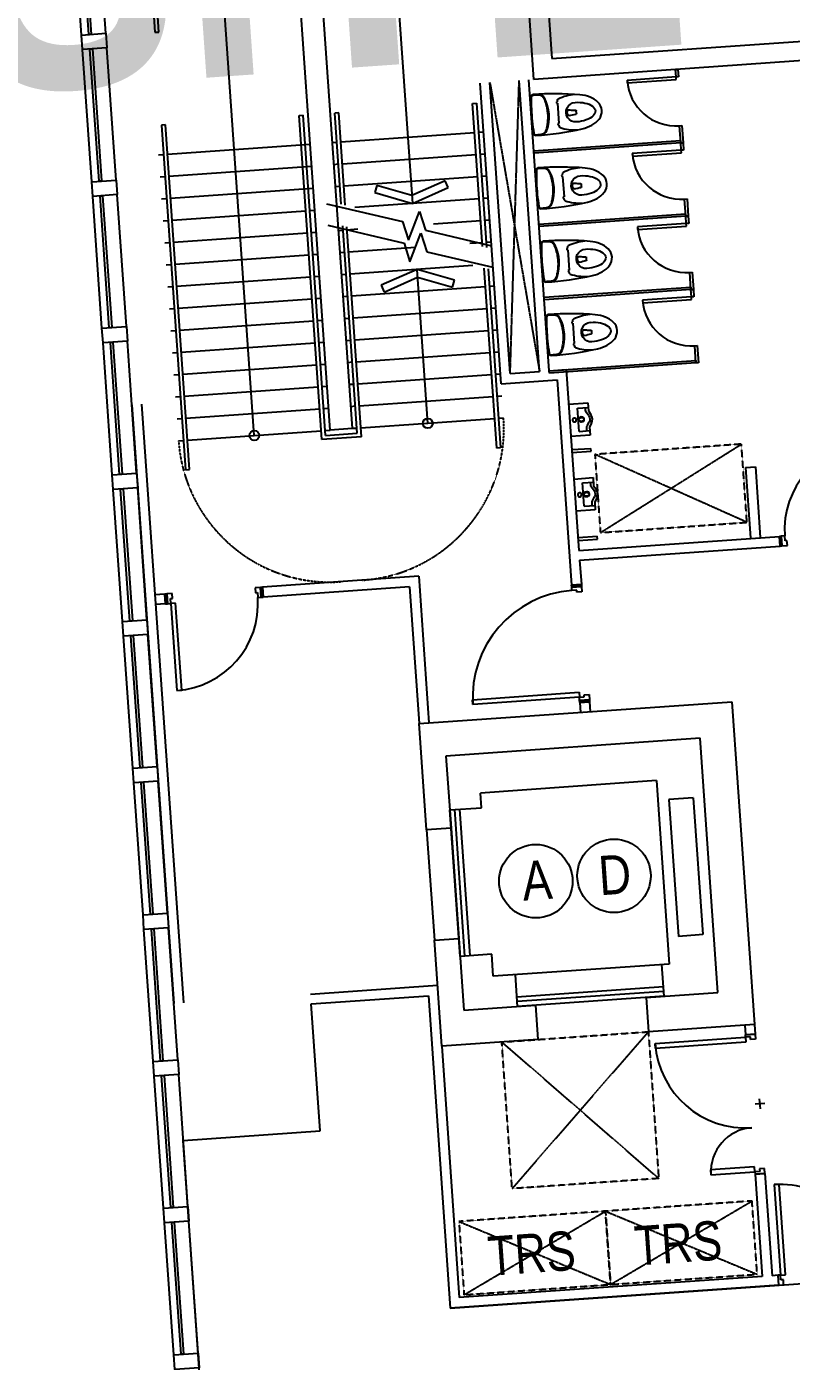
# Model space of a CAD drawing. Header units: millimetres. Extents: x 306 to 836129804, y -168137 to 818603917.
# Drawn here: x 834656733 to 834664539, y 818109355 to 818122973 of the extents above; entities that cross this region are included whole.
import ezdxf
from ezdxf.enums import TextEntityAlignment as Align

# ---------------------------------------------------------------- set-up
doc = ezdxf.new("R2010")
doc.units = ezdxf.units.MM
doc.header["$LTSCALE"] = 3
for name, pattern in [('Hidden_2_', [6, 4, -2]), ('XRF-AR1922-P-5F-FLR-N$0$CENTER', [2, 1.25, -0.25, 0.25, -0.25]), ('XRF-AR1922-P-5F-FLR-N$0$XRE-AR00-TYP-N$0$DASHED2', [0.375, 0.25, -0.125]), ('XRF-AR1922-P-5F-FLR-N$0$XRF-ID-P-GF_FLR-N$0$XRF-ID-P-GF_FLR-N$0$HIDDEN', [0.375, 0.25, -0.125])]:
    doc.linetypes.add(name, pattern=pattern)
doc.layers.get('Defpoints').update_dxf_attribs({"color": 32})
doc.layers.add('UAJ-00ANNO-t', color=7, linetype='Continuous', lineweight=5)
doc.styles.add('16085_1-300', font='ARIALN.TTF')
doc.styles.add('_BOLD', font='arialbd.ttf', dxfattribs={"width": 0.8})
doc.styles.add('XRF-AR1922-P-5F-FLR-N$0$Arial', font='arial.ttf', dxfattribs={"width": 0.8, "height": 491.766467})

# ---------------------------------------------------------------- blocks, each defined once
blk = doc.blocks.new('P29')
at = {"layer": 'Defpoints'}
for p, q in [((835170761, 818182052), (835170189, 818190232)), ((835170402, 818190047), (835170946, 818182266)), ((835168680, 818178474), (835168149, 818186080)), ((835168373, 818186096), (835168905, 818178490)), ((835169146, 818186150), (835169521, 818180788)), ((835166773, 818184246), (835166893, 818182534)), ((835166933, 818182537), (835166814, 818184236)), ((835166143, 818182506), (835166049, 818183853)), ((835166392, 818182524), (835166298, 818183871)), ((835167907, 818178420), (835167532, 818183782)), ((835166893, 818182534), (835166933, 818182537)), ((835170946, 818182266), (835173740, 818182461)), ((835166247, 818181010), (835166153, 818182357)), ((835166497, 818181027), (835166403, 818182374)), ((835173753, 818182262), (835170761, 818182052)), ((835172207, 818182154), (835172232, 818182155)), ((835172212, 818182079), (835172207, 818182154)), ((835172232, 818182155), (835172237, 818182081)), ((835170427, 818178947, 0), (835170212, 818182014)), ((835170519, 818179053, 0), (835170312, 818182021)), ((835170819, 818179074, 0), (835170611, 818182042)), ((835170918, 818179081, 0), (835170711, 818182049)), ((835172212, 818182079), (835171714, 818182044)), ((835171714, 818182044), (835171715, 818182019)), ((835171715, 818182019), (835172214, 818182054)), ((835172237, 818182081), (835172212, 818182079)), ((835172214, 818182054), (835172212, 818182079)), ((835168770, 818181713), (835168730, 818181710)), ((835168836, 818180770), (835168770, 818181713)), ((835170136, 818181809), (835170176, 818181811)), ((835170238, 818180348), (835170136, 818181809)), ((835170176, 818181811), (835170279, 818180338)), ((835171001, 818181826), (835170992, 818181825)), ((835170992, 818181825), (835170993, 818181810)), ((835170993, 818181810), (835171002, 818181811)), ((835171001, 818181826), (835171002, 818181844)), ((835171002, 818181811), (835171017, 818181602)), ((835166999, 818181589), (835166959, 818181587)), ((835166959, 818181587), (835167205, 818178070)), ((835167245, 818178073), (835166999, 818181589)), ((835168366, 818181685), (835168405, 818181688)), ((835168597, 818178378), (835168366, 818181685)), ((835168634, 818178421), (835168405, 818181688)), ((835168795, 818180779), (835168730, 818181710)), ((835171017, 818181602), (835171007, 818181602)), ((835171007, 818181602), (835171008, 818181587)), ((835171008, 818181587), (835171018, 818181587)), ((835171021, 818181570), (835171018, 818181587)), ((835172247, 818181580), (835172272, 818181582)), ((835172260, 818181406), (835172247, 818181580)), ((835172272, 818181582), (835172284, 818181407)), ((835170157, 818181509), (835168791, 818181414)), ((835170247, 818181516), (835170197, 818181512)), ((835167020, 818181290), (835168476, 818181392)), ((835168751, 818181411), (835168701, 818181408)), ((835170761, 818181326), (835172258, 818181431)), ((835170763, 818181301), (835170761, 818181326)), ((835172260, 818181406), (835170763, 818181301)), ((835172265, 818181331), (835171766, 818181296)), ((835171768, 818181271), (835172267, 818181305)), ((835172258, 818181431), (835172260, 818181406)), ((835172284, 818181407), (835172260, 818181406)), ((835172260, 818181406), (835172284, 818181407)), ((835172265, 818181331), (835172260, 818181406)), ((835172290, 818181333), (835172265, 818181331)), ((835172267, 818181305), (835172265, 818181331)), ((835172284, 818181407), (835172290, 818181333)), ((835166930, 818181284), (835166980, 818181287)), ((835167036, 818181066), (835168492, 818181167)), ((835168766, 818181187), (835168716, 818181183)), ((835170173, 818181285), (835168806, 818181189)), ((835170263, 818181291), (835170213, 818181288)), ((835171766, 818181296), (835171768, 818181271)), ((835166946, 818181059), (835166996, 818181063)), ((835170189, 818181060), (835168822, 818180965)), ((835170278, 818181067), (835170228, 818181063)), ((835171053, 818181078), (835171044, 818181077)), ((835171044, 818181077), (835171045, 818181062)), ((835171045, 818181062), (835171054, 818181063)), ((835171053, 818181078), (835171055, 818181096)), ((835171054, 818181063), (835171069, 818180854)), ((835167051, 818180841), (835168508, 818180943)), ((835168782, 818180962), (835168732, 818180959)), ((835169158, 818180970), (835169137, 818180898)), ((835169137, 818180898), (835169521, 818180788)), ((835169515, 818180868), (835169158, 818180970)), ((835169855, 818181019), (835169515, 818180868)), ((835169521, 818180788), (835169885, 818180951)), ((835169885, 818180951), (835169855, 818181019)), ((835166352, 818179514), (835166258, 818180860)), ((835166601, 818179531), (835166507, 818180878)), ((835166961, 818180835), (835167011, 818180838)), ((835168644, 818180784), (835169420, 818180604)), ((835170204, 818180836), (835168933, 818180747)), ((835170294, 818180842), (835170244, 818180839)), ((835171069, 818180854), (835171060, 818180854)), ((835171060, 818180854), (835171061, 818180839)), ((835171061, 818180839), (835171070, 818180839)), ((835171074, 818180822), (835171070, 818180839)), ((835172300, 818180832), (835172325, 818180834)), ((835172312, 818180657), (835172300, 818180832)), ((835172325, 818180834), (835172337, 818180659)), ((835167067, 818180617), (835168434, 818180712)), ((835168473, 818180715), (835168523, 818180718)), ((835169481, 818180413), (835169593, 818180705)), ((835169593, 818180705), (835169654, 818180514)), ((835170814, 818180578), (835172310, 818180682)), ((835172312, 818180657), (835170815, 818180553)), ((835172310, 818180682), (835172312, 818180657)), ((835172337, 818180659), (835172312, 818180657)), ((835172312, 818180657), (835172337, 818180659)), ((835172317, 818180583), (835172312, 818180657)), ((835172337, 818180659), (835172342, 818180584)), ((835166977, 818180610), (835167027, 818180614)), ((835167083, 818180392), (835168449, 818180488)), ((835168489, 818180491), (835168539, 818180494)), ((835168659, 818180565), (835169436, 818180384)), ((835168813, 818180513), (835168764, 818180510)), ((835168958, 818178443), (835168810, 818180560)), ((835169001, 818178406), (835168851, 818180550)), ((835168965, 818180524), (835168853, 818180516)), ((835169420, 818180604), (835169481, 818180413)), ((835169654, 818180514), (835170328, 818180357)), ((835170220, 818180612), (835169735, 818180578)), ((835170310, 818180618), (835170260, 818180614)), ((835170815, 818180553), (835170814, 818180578)), ((835172317, 818180583), (835171818, 818180548)), ((835171818, 818180548), (835171820, 818180522)), ((835171820, 818180522), (835172319, 818180557)), ((835172342, 818180584), (835172317, 818180583)), ((835172319, 818180557), (835172317, 818180583)), ((835166993, 818180386), (835167043, 818180389)), ((835169436, 818180384), (835169496, 818180193)), ((835169496, 818180193), (835169608, 818180485)), ((835169608, 818180485), (835169669, 818180295)), ((835170236, 818180387), (835170107, 818180378)), ((835170325, 818180393), (835170276, 818180390)), ((835167098, 818180168), (835168465, 818180263)), ((835168505, 818180266), (835168555, 818180270)), ((835168829, 818180289), (835168779, 818180285)), ((835169552, 818180339), (835168869, 818180292)), ((835169669, 818180295), (835170343, 818180138)), ((835171106, 818180330), (835171096, 818180329)), ((835171096, 818180329), (835171097, 818180314)), ((835171097, 818180314), (835171107, 818180315)), ((835171106, 818180330), (835171107, 818180348)), ((835171107, 818180315), (835171121, 818180106)), ((835167009, 818180161), (835167058, 818180165)), ((835170139, 818180155), (835168885, 818180067)), ((835169568, 818180115), (835169203, 818179953)), ((835169678, 818178544), (835169568, 818180115)), ((835169952, 818180005), (835169568, 818180115)), ((835170382, 818178292), (835170254, 818180128)), ((835170294, 818180119), (835170422, 818178295)), ((835171121, 818180106), (835171112, 818180105)), ((835171112, 818180105), (835171113, 818180090)), ((835171113, 818180090), (835171122, 818180091)), ((835171126, 818180073), (835171122, 818180091)), ((835172352, 818180084), (835172377, 818180086)), ((835172364, 818179909), (835172352, 818180084)), ((835172377, 818180086), (835172389, 818179911)), ((835167114, 818179943), (835168481, 818180039)), ((835168521, 818180042), (835168570, 818180045)), ((835168845, 818180064), (835168795, 818180061)), ((835169203, 818179953), (835169234, 818179884)), ((835169234, 818179884), (835169574, 818180035)), ((835169574, 818180035), (835169931, 818179933)), ((835169931, 818179933), (835169952, 818180005)), ((835170357, 818179944), (835170307, 818179941)), ((835167024, 818179937), (835167074, 818179941)), ((835167130, 818179719), (835168496, 818179814)), ((835168536, 818179817), (835168586, 818179821)), ((835168860, 818179840), (835168811, 818179836)), ((835170267, 818179938), (835168900, 818179843)), ((835170866, 818179830), (835172362, 818179934)), ((835170868, 818179805), (835170866, 818179830)), ((835172364, 818179909), (835170868, 818179805)), ((835172369, 818179834), (835171871, 818179800)), ((835171872, 818179774), (835172371, 818179809)), ((835172362, 818179934), (835172364, 818179909)), ((835172389, 818179911), (835172364, 818179909)), ((835172364, 818179909), (835172389, 818179911)), ((835172369, 818179834), (835172364, 818179909)), ((835172394, 818179836), (835172369, 818179834)), ((835172371, 818179809), (835172369, 818179834)), ((835172389, 818179911), (835172394, 818179836)), ((835167040, 818179713), (835167090, 818179716)), ((835170283, 818179714), (835168916, 818179618)), ((835170372, 818179720), (835170323, 818179717)), ((835171871, 818179800), (835171872, 818179774)), ((835167145, 818179494), (835168512, 818179590)), ((835168552, 818179593), (835168602, 818179596)), ((835168876, 818179615), (835168826, 818179612)), ((835171149, 818179581), (835171150, 818179566)), ((835171158, 818179581), (835171149, 818179581)), ((835171150, 818179566), (835171159, 818179566)), ((835171158, 818179581), (835171159, 818179599)), ((835171159, 818179566), (835171174, 818179358)), ((835167056, 818179488), (835167105, 818179492)), ((835170298, 818179489), (835168932, 818179394)), ((835170298, 818179489), (835170296, 818179489)), ((835170388, 818179496), (835170338, 818179492)), ((835170338, 818179492), (835170338, 818179492)), ((835166457, 818178017), (835166363, 818179364)), ((835166706, 818178035), (835166612, 818179381)), ((835167071, 818179264), (835167121, 818179267)), ((835167161, 818179270), (835168528, 818179366)), ((835168568, 818179368), (835168618, 818179372)), ((835168892, 818179391), (835168842, 818179387)), ((835170314, 818179265), (835168947, 818179169)), ((835170404, 818179271), (835170354, 818179268)), ((835171174, 818179358), (835171164, 818179357)), ((835171164, 818179357), (835171165, 818179342)), ((835171165, 818179342), (835171175, 818179343)), ((835171178, 818179325), (835171175, 818179343)), ((835172404, 818179336), (835172429, 818179337)), ((835172416, 818179161), (835172404, 818179336)), ((835172429, 818179337), (835172441, 818179163)), ((835167177, 818179046), (835168543, 818179141)), ((835168583, 818179144), (835168633, 818179147)), ((835168908, 818179167), (835168858, 818179163)), ((835170918, 818179081), (835172415, 818179186)), ((835172416, 818179161), (835170920, 818179056)), ((835172415, 818179186), (835172416, 818179161)), ((835172441, 818179163), (835172416, 818179161)), ((835167087, 818179039), (835167137, 818179043)), ((835170330, 818179040), (835168963, 818178945)), ((835170420, 818179047), (835170370, 818179043)), ((835170519, 818179053, 0), (835170819, 818179074, 0)), ((835170918, 818179081, 0), (835171092, 818179094)), ((835170920, 818179056), (835170918, 818179081)), ((835171092, 818179094, 0), (835171221, 818177248, 0)), ((835167192, 818178821), (835168559, 818178917)), ((835168599, 818178919), (835168649, 818178923)), ((835168923, 818178942), (835168873, 818178939)), ((835170427, 818178947, 0), (835170999, 818178987, 0)), ((835170999, 818178987, 0), (835171146, 818176892)), ((835166657, 818178733), (835167084, 818172623, 0)), ((835166757, 818178740), (835167184, 818172630)), ((835167103, 818178815), (835167153, 818178818)), ((835168939, 818178718), (835168889, 818178714)), ((835170345, 818178816), (835168979, 818178720)), ((835170435, 818178822), (835170385, 818178819)), ((835171117, 818178740, 0), (835171312, 818178753, 0)), ((835171312, 818178753, 0), (835171318, 818178670, 0)), ((835167118, 818178590), (835167168, 818178594)), ((835167208, 818178597), (835168575, 818178692)), ((835168615, 818178695), (835168665, 818178698)), ((835170361, 818178591), (835168994, 818178496)), ((835170451, 818178598), (835170401, 818178594)), ((835171206, 818178700, 0), (835171315, 818178707, 0)), ((835171223, 818178462, 0), (835171206, 818178700, 0)), ((835171288, 818178679, 0), (835171287, 818178705, 0)), ((835171323, 818178620, 0), (835171296, 818178657, 0)), ((835171318, 818178670, 0), (835171343, 818178635, 0)), ((835167224, 818178372), (835168590, 818178468)), ((835167224, 818178372), (835168590, 818178468)), ((835168630, 818178470), (835168680, 818178474)), ((835168630, 818178470), (835168680, 818178474)), ((835168634, 818178421), (835168958, 818178443)), ((835168905, 818178490), (835168680, 818178474)), ((835168955, 818178493), (835168905, 818178490)), ((835171223, 818178462, 0), (835171332, 818178470, 0)), ((835171303, 818178468, 0), (835171301, 818178494, 0)), ((835171306, 818178517, 0), (835171327, 818178557, 0)), ((835171349, 818178546, 0), (835171329, 818178507, 0)), ((835171329, 818178507, 0), (835171335, 818178424, 0)), ((835167134, 818178366), (835167184, 818178369)), ((835169001, 818178406), (835168597, 818178378)), ((835171335, 818178424, 0), (835171140, 818178411, 0)), ((835170422, 818178295), (835170382, 818178292)), ((835171149, 818178276, 0), (835171344, 818178289, 0)), ((835171151, 818178246, 0), (835171347, 818178259, 0)), ((835171347, 818178259, 0), (835171344, 818178289, 0)), ((835167205, 818178070), (835167245, 818178073)), ((835172922, 818178094), (835173022, 818178101)), ((835172922, 818178094), (835172973, 818177371, 0)), ((835173022, 818178101), (835173072, 818177378, 0)), ((835171170, 818177976, 0), (835171365, 818177990, 0)), ((835171259, 818177936, 0), (835171369, 818177944, 0)), ((835171276, 818177699, 0), (835171259, 818177936, 0)), ((835171342, 818177916, 0), (835171340, 818177942, 0)), ((835171365, 818177990, 0), (835171371, 818177907, 0)), ((835171371, 818177907, 0), (835171396, 818177872, 0)), ((835166561, 818176521), (835166467, 818177868)), ((835166811, 818176538), (835166717, 818177885)), ((835171376, 818177857, 0), (835171350, 818177894, 0)), ((835171359, 818177754, 0), (835171380, 818177794, 0)), ((835171403, 818177782, 0), (835171383, 818177744, 0)), ((835171388, 818177661, 0), (835171193, 818177647, 0)), ((835171276, 818177699, 0), (835171385, 818177707, 0)), ((835171357, 818177705, 0), (835171355, 818177731, 0)), ((835171383, 818177744, 0), (835171388, 818177661, 0)), ((835171212, 818177378, 0), (835171407, 818177392, 0)), ((835171214, 818177348, 0), (835171409, 818177362, 0)), ((835171221, 818177248, 0), (835173267, 818177391)), ((835171409, 818177362, 0), (835171407, 818177392, 0)), ((835173287, 818177393), (835173267, 818177391)), ((835173267, 818177391), (835173274, 818177292)), ((835173267, 818177391), (835173274, 818177292)), ((835173274, 818177292), (835173267, 818177391)), ((835173322, 818177395), (835173287, 818177393)), ((835173294, 818177293), (835173287, 818177393)), ((835173287, 818177393), (835173294, 818177293)), ((835173325, 818177345), (835173322, 818177395)), ((835171228, 818177149), (835173274, 818177292)), ((835173274, 818177292), (835173294, 818177293)), ((835173294, 818177293), (835173349, 818177297)), ((835173345, 818177347), (835173325, 818177345)), ((835173349, 818177297), (835173345, 818177347)), ((835171228, 818177149, 0), (835171246, 818176899, 0)), ((835169586, 818176983, 0), (835167990, 818176872)), ((835169586, 818176983, 0), (835169690, 818175488)), ((835167970, 818176870, 0), (835167916, 818176866, 0)), ((835167916, 818176866, 0), (835167919, 818176816, 0)), ((835167919, 818176816, 0), (835167939, 818176818, 0)), ((835167939, 818176818, 0), (835167942, 818176768, 0)), ((835167990, 818176872, 0), (835167970, 818176870, 0)), ((835167970, 818176870, 0), (835167977, 818176770, 0)), ((835167977, 818176770, 0), (835167970, 818176870, 0)), ((835167997, 818176772, 0), (835167990, 818176872, 0)), ((835167997, 818176772, 0), (835167990, 818176872, 0)), ((835167990, 818176872, 0), (835167997, 818176772, 0)), ((835169493, 818176876, 0), (835167997, 818176772, 0)), ((835169493, 818176876, 0), (835169590, 818175481)), ((835171146, 818176892), (835171246, 818176899)), ((835171146, 818176892), (835171246, 818176899)), ((835171246, 818176899), (835171146, 818176892)), ((835171147, 818176872), (835171146, 818176892)), ((835171247, 818176879), (835171147, 818176872)), ((835171147, 818176872), (835171247, 818176879)), ((835171150, 818176837), (835171147, 818176872)), ((835171200, 818176841), (835171150, 818176837)), ((835171201, 818176821), (835171200, 818176841)), ((835171251, 818176824), (835171201, 818176821)), ((835171246, 818176899), (835171247, 818176879)), ((835171247, 818176879), (835171251, 818176824)), ((835166993, 818176802, 0), (835166893, 818176795, 0)), ((835167000, 818176702, 0), (835166900, 818176695, 0)), ((835167013, 818176803, 0), (835166993, 818176802, 0)), ((835167000, 818176702, 0), (835166993, 818176802, 0)), ((835167000, 818176702, 0), (835166993, 818176802, 0)), ((835166993, 818176802, 0), (835167000, 818176702, 0)), ((835167000, 818176702, 0), (835167020, 818176703, 0)), ((835167068, 818176807, 0), (835167013, 818176803, 0)), ((835167020, 818176703, 0), (835167013, 818176803, 0)), ((835167013, 818176803, 0), (835167020, 818176703, 0)), ((835167020, 818176703, 0), (835167055, 818176706, 0)), ((835167051, 818176756, 0), (835167071, 818176757, 0)), ((835167055, 818176706, 0), (835167051, 818176756, 0)), ((835167104, 818176709, 0), (835167055, 818176706, 0)), ((835167055, 818176706, 0), (835167117, 818175818, 0)), ((835167071, 818176757, 0), (835167068, 818176807, 0)), ((835167167, 818175822, 0), (835167104, 818176709, 0)), ((835167942, 818176768, 0), (835167977, 818176770, 0)), ((835167977, 818176770, 0), (835167997, 818176772, 0)), ((835166666, 818175025), (835166572, 818176371)), ((835166915, 818175042), (835166821, 818176389)), ((835167117, 818175818, 0), (835167167, 818175822, 0)), ((835170135, 818175724), (835171222, 818175800)), ((835170138, 818175674), (835170135, 818175724)), ((835171226, 818175750), (835170138, 818175674)), ((835171222, 818175800), (835171226, 818175750)), ((835171226, 818175750), (835171276, 818175753)), ((835171228, 818175715), (835171226, 818175750)), ((835171228, 818175715), (835171328, 818175722)), ((835171328, 818175722), (835171228, 818175715)), ((835171274, 818175773), (835171324, 818175777)), ((835171276, 818175753), (835171274, 818175773)), ((835171324, 818175777), (835171328, 818175722)), ((835171328, 818175722), (835171329, 818175702)), ((835169590, 818175480), (835172783, 818175703)), ((835171229, 818175695), (835171228, 818175715)), ((835171229, 818175695), (835171329, 818175702)), ((835171229, 818175695), (835171329, 818175702)), ((835171329, 818175702), (835171229, 818175695)), ((835171229, 818175695), (835171236, 818175595)), ((835171329, 818175702, 0), (835171336, 818175602)), ((835172783, 818175703), (835173013, 818172411)), ((835169666, 818174398), (835169590, 818175480)), ((835172458, 818175330), (835169864, 818175148)), ((835172639, 818172736), (835172458, 818175330)), ((835169864, 818175148), (835169916, 818174415)), ((835166771, 818173528), (835166676, 818174875)), ((835167020, 818173546), (835166926, 818174892)), ((835172012, 818174898), (835170216, 818174772)), ((835170227, 818174622), (835170216, 818174772)), ((835172012, 818174898), (835172143, 818173027)), ((835172388, 818174723), (835172138, 818174706)), ((835172138, 818174706), (835172236, 818173309)), ((835172388, 818174723), (835172485, 818173327)), ((835169903, 818174600), (835170227, 818174622)), ((835170007, 818173103), (835169903, 818174600)), ((835170057, 818173107), (835169953, 818174603)), ((835170002, 818174607), (835170107, 818173110)), ((835169916, 818174415), (835169666, 818174398)), ((835169666, 818174398), (835169745, 818173270)), ((835169916, 818174415), (835169994, 818173288)), ((835166875, 818172032), (835166781, 818173379)), ((835167125, 818172049), (835167030, 818173396)), ((835169745, 818173270), (835169994, 818173288)), ((835169821, 818172188), (835169745, 818173270)), ((835169994, 818173288), (835170046, 818172555)), ((835172448, 818173324), (835172236, 818173309)), ((835172485, 818173327), (835172448, 818173324)), ((835170331, 818173126), (835170007, 818173103)), ((835170347, 818172902), (835170331, 818173126)), ((835172143, 818173027), (835170347, 818172902)), ((835172091, 818172698), (835172068, 818173022)), ((835170594, 818172593), (835170572, 818172917)), ((835168481, 818172721), (835169777, 818172811)), ((835170587, 818172693), (835172084, 818172797)), ((835172087, 818172748), (835170591, 818172643)), ((835171906, 818172685), (835172639, 818172736)), ((835168488, 818172621), (835169684, 818172704)), ((835168488, 818172621), (835169684, 818172704)), ((835168579, 818171324), (835168488, 818172621)), ((835169684, 818172704), (835169907, 818169517)), ((835169684, 818172704), (835169907, 818169517)), ((835170046, 818172555), (835170779, 818172606)), ((835172091, 818172698), (835170594, 818172593)), ((835170779, 818172606), (835170803, 818172257)), ((835171906, 818172685), (835171930, 818172336)), ((835173013, 818172411), (835171930, 818172336)), ((835172913, 818172404), (835172920, 818172305)), ((835173013, 818172411), (835173020, 818172312)), ((835170803, 818172257), (835169821, 818172188)), ((835169821, 818172188), (835170000, 818169624, 0)), ((835171999, 818172215), (835172922, 818172280)), ((835172003, 818172165), (835171999, 818172215)), ((835172925, 818172230), (835172003, 818172165)), ((835172920, 818172305), (835173020, 818172312)), ((835173020, 818172312), (835172920, 818172305)), ((835172922, 818172280), (835172920, 818172305)), ((835172972, 818172283), (835172922, 818172280)), ((835172922, 818172280), (835172925, 818172230)), ((835172973, 818172258), (835172972, 818172283)), ((835173023, 818172262), (835172973, 818172258)), ((835173020, 818172312), (835173023, 818172262)), ((835166980, 818170536), (835166886, 818171882)), ((835167229, 818170553), (835167135, 818171900)), ((835173073, 818171551), (835173066, 818171651)), ((835173119, 818171604), (835173020, 818171597)), ((835167182, 818171226), (835168579, 818171324)), ((835167412, 818167934), (835167182, 818171226)), ((835169907, 818169517), (835193151, 818171137)), ((835173014, 818170958), (835172565, 818170926)), ((835173018, 818170908), (835173014, 818170958)), ((835172565, 818170926), (835172569, 818170877)), ((835172569, 818170877), (835173018, 818170908)), ((835173068, 818170911), (835173018, 818170908)), ((835173018, 818170908), (835173019, 818170883)), ((835173019, 818170883), (835173119, 818170890)), ((835173119, 818170890), (835173019, 818170883)), ((835173019, 818170883), (835173092, 818169840, 0)), ((835173116, 818170940), (835173066, 818170936)), ((835173066, 818170936), (835173068, 818170911)), ((835173119, 818170890), (835173116, 818170940)), ((835173119, 818170890), (835173192, 818169847, 0)), ((835173265, 818170779), (835173215, 818170776)), ((835173215, 818170776), (835173279, 818169853)), ((835173329, 818169856), (835173265, 818170779)), ((835167084, 818169039), (835166990, 818170386)), ((835167334, 818169057), (835167240, 818170403)), ((835173261, 818169751), (835169907, 818169517)), ((835173092, 818169840), (835170000, 818169624)), ((835173254, 818169851), (835173192, 818169847)), ((835173279, 818169853), (835173254, 818169851)), ((835173261, 818169751), (835173254, 818169851)), ((835173261, 818169751), (835173254, 818169851)), ((835173261, 818169751), (835173311, 818169755)), ((835173279, 818169853), (835173329, 818169856)), ((835173283, 818169803), (835173279, 818169853)), ((835173308, 818169805), (835173283, 818169803)), ((835173311, 818169755), (835173308, 818169805))]:
    blk.add_line(p, q, dxfattribs=at)
at = {"layer": 'Defpoints', "color": 8, "linetype": 'XRF-AR1922-P-5F-FLR-N$0$CENTER', "ltscale": 0.5}
for p, q in [((835170312, 818182021), (835170819, 818179074, 0)), ((835170519, 818179053, 0), (835170611, 818182042))]:
    blk.add_line(p, q, dxfattribs=at)
at = {"layer": 'Defpoints', "color": 8, "linetype": 'XRF-AR1922-P-5F-FLR-N$0$XRF-ID-P-GF_FLR-N$0$XRF-ID-P-GF_FLR-N$0$HIDDEN'}
for p, q in [((835172880, 818178332, 0), (835171384, 818178227, 0)), ((835171440, 818177429, 0), (835172880, 818178332, 0)), ((835172936, 818177534, 0), (835172880, 818178332, 0)), ((835172936, 818177534, 0), (835171384, 818178227, 0)), ((835171384, 818178227, 0), (835171440, 818177429, 0)), ((835171440, 818177429, 0), (835172936, 818177534, 0))]:
    blk.add_line(p, q, dxfattribs=at)
at = {"layer": 'Defpoints', "linetype": 'XRF-AR1922-P-5F-FLR-N$0$XRE-AR00-TYP-N$0$DASHED2'}
for p, q in [((835170434, 818172231), (835171930, 818172336)), ((835171930, 818172336), (835170539, 818170735)), ((835171930, 818172336), (835172035, 818170839)), ((835170434, 818172231), (835172035, 818170839)), ((835170539, 818170735), (835170434, 818172231)), ((835172035, 818170839), (835170539, 818170735)), ((835172988, 818170609), (835171492, 818170505)), ((835171544, 818169757), (835172988, 818170609)), ((835173041, 818169861), (835172988, 818170609)), ((835171492, 818170505), (835169996, 818170400)), ((835170048, 818169652), (835171492, 818170505)), ((835171492, 818170505), (835171544, 818169757)), ((835171492, 818170505), (835173041, 818169861)), ((835171544, 818169757), (835171492, 818170505)), ((835169996, 818170400), (835170048, 818169652)), ((835169996, 818170400), (835171544, 818169757)), ((835170048, 818169652), (835171544, 818169757)), ((835171544, 818169757), (835173041, 818169861))]:
    blk.add_line(p, q, dxfattribs=at)
at = {"layer": 'Defpoints'}
for points in [[(835166124, 818183858), (835166149, 818183860), (835166243, 818182513), (835166218, 818182512)], [(835166143, 818182506), (835166392, 818182524), (835166403, 818182374), (835166153, 818182357)], [(835166229, 818182362), (835166254, 818182364), (835166348, 818181017), (835166323, 818181015)], [(835166247, 818181010), (835166497, 818181027), (835166507, 818180878), (835166258, 818180860)], [(835166333, 818180866), (835166358, 818180867), (835166452, 818179521), (835166427, 818179519)], [(835166352, 818179514), (835166601, 818179531), (835166612, 818179381), (835166363, 818179364)], [(835166438, 818179369), (835166463, 818179371), (835166557, 818178024), (835166532, 818178023)], [(835166457, 818178017), (835166706, 818178035), (835166717, 818177885), (835166467, 818177868)], [(835166542, 818177873), (835166567, 818177875), (835166662, 818176528), (835166637, 818176526)], [(835166561, 818176521), (835166811, 818176538), (835166821, 818176389), (835166572, 818176371)], [(835166647, 818176377), (835166672, 818176378), (835166766, 818175032), (835166741, 818175030)], [(835166666, 818175025), (835166915, 818175042), (835166926, 818174892), (835166676, 818174875)], [(835166752, 818174880), (835166777, 818174882), (835166871, 818173535), (835166846, 818173534)], [(835166771, 818173528), (835167020, 818173546), (835167030, 818173396), (835166781, 818173379)], [(835166856, 818173384), (835166881, 818173386), (835166975, 818172039), (835166950, 818172037)], [(835166875, 818172032), (835167125, 818172049), (835167135, 818171900), (835166886, 818171882)], [(835166961, 818171888), (835166986, 818171889), (835167080, 818170543), (835167055, 818170541)], [(835166980, 818170536), (835167229, 818170553), (835167240, 818170403), (835166990, 818170386)], [(835167066, 818170391), (835167090, 818170393), (835167185, 818169046), (835167160, 818169045)], [(835167084, 818169039), (835167334, 818169057), (835167344, 818168907), (835167095, 818168890)]]:
    blk.add_lwpolyline(points, close=True, dxfattribs=at)
for centre in [(835169678, 818178544), (835167907, 818178420)]:
    blk.add_circle(centre, 50, dxfattribs=at)
at = {"layer": 'Defpoints', "linetype": 'Continuous'}
for centre in [(835170781, 818173872), (835171579, 818173927)]:
    blk.add_circle(centre, 375, dxfattribs=at)
at = {"layer": 'Defpoints'}
for centre, radius, start, end in [((835172212, 818182079), 500, 183.9989, 273.9989), ((835172731, 818181827), 2000, 178.495, 183.9989), ((835170976, 818178678), 3229, 85.4653, 93.9977), ((835171000, 818177756), 4142, 92.7311, 93.4103), ((835170497, 818181671), 420, 340.6193, 27.3922), ((835171209, 818181455), 445, 93.9989, 116.8499), ((835171203, 818181538), 360, 68.5889, 85.4653), ((835171243, 818181640), 250, 46.525, 68.5889), ((835171327, 818181729), 128, 3.9989, 46.525), ((835171327, 818181729), 128, 321.4728, 3.9989), ((835172731, 818181827), 2000, 183.9989, 189.5028), ((835171177, 818181901), 360, 282.5325, 299.4089), ((835171231, 818181805), 250, 299.4089, 321.4728), ((835170555, 818184701), 3229, 274.0002, 282.5325), ((835170452, 818185594), 4119, 274.5889, 275.2721), ((835170827, 818181555), 69.8, 275.2945, 340.6193), ((835171172, 818181984), 445, 251.148, 273.9989), ((835172265, 818181331), 500, 183.9989, 273.9989), ((835172784, 818181079), 2000, 178.495, 183.9989), ((835171028, 818177930), 3229, 85.4653, 93.9977), ((835171052, 818177008), 4142, 92.7311, 93.4103), ((835170549, 818180923), 420, 340.6193, 27.3922), ((835171261, 818180707), 445, 93.9989, 116.8499), ((835171255, 818180790), 360, 68.5889, 85.4653), ((835171295, 818180892), 250, 46.525, 68.5889), ((835171379, 818180981), 128, 3.9989, 46.525), ((835172784, 818181079), 2000, 183.9989, 189.5028), ((835171283, 818181057), 250, 299.4089, 321.4728), ((835171379, 818180981), 128, 321.4728, 3.9989), ((835170607, 818183953), 3229, 274.0002, 282.5325), ((835170879, 818180807), 69.8, 275.2945, 340.6193), ((835171224, 818181236), 445, 251.148, 273.9989), ((835171229, 818181153), 360, 282.5325, 299.4089), ((835170504, 818184846), 4119, 274.5889, 275.2721), ((835172317, 818180583), 500, 183.9989, 273.9989), ((835172836, 818180331), 2000, 178.495, 183.9989), ((835171080, 818177182), 3229, 85.4653, 93.9977), ((835171104, 818176260), 4142, 92.7311, 93.4103), ((835170601, 818180175), 420, 340.6193, 27.3922), ((835171313, 818179958), 445, 93.9989, 116.8499), ((835171307, 818180042), 360, 68.5889, 85.4653), ((835171347, 818180144), 250, 46.525, 68.5889), ((835171431, 818180233), 128, 3.9989, 46.525), ((835171431, 818180233), 128, 321.4728, 3.9989), ((835172836, 818180331), 2000, 183.9989, 189.5028), ((835171282, 818180404), 360, 282.5325, 299.4089), ((835171336, 818180309), 250, 299.4089, 321.4728), ((835170659, 818183205), 3229, 274.0002, 282.5325), ((835170556, 818184098), 4119, 274.5889, 275.2721), ((835170932, 818180058), 69.8, 275.2945, 340.6193), ((835171276, 818180488), 445, 251.148, 273.9989), ((835172369, 818179834), 500, 183.9989, 273.9989), ((835172888, 818179583), 2000, 178.495, 183.9989), ((835171133, 818176434), 3229, 85.4653, 93.9977), ((835171156, 818175512), 4142, 92.7311, 93.4103), ((835170654, 818179426), 420, 340.6193, 27.3922), ((835171366, 818179210), 445, 93.9989, 116.8499), ((835171359, 818179293), 360, 68.5889, 85.4653), ((835171400, 818179396), 250, 46.525, 68.5889), ((835171484, 818179484), 128, 3.9989, 46.525), ((835172888, 818179583), 2000, 183.9989, 189.5028), ((835171388, 818179560), 250, 299.4089, 321.4728), ((835171484, 818179484), 128, 321.4728, 3.9989), ((835170712, 818182457), 3229, 274.0002, 282.5325), ((835170984, 818179310), 69.8, 275.2945, 340.6193), ((835171329, 818179739), 445, 251.148, 273.9989), ((835171334, 818179656), 360, 282.5325, 299.4089), ((835170609, 818183349), 4119, 274.5889, 275.2721), ((835171273, 818178585, 0), 85.7, 332.5275, 35.4703), ((835174210, 818177457), 890, 93.9989, 183.9989), ((835171327, 818177822, 0), 85.7, 332.5275, 35.4703), ((835171226, 818175750), 1090, 93.9989, 183.9989), ((835167055, 818176706, 0), 890, 273.9989, 3.9989), ((835172922, 818172280), 925, 183.9989, 273.9989), ((835173018, 818170908), 450, 93.9989, 183.9989), ((835173279, 818169853), 925, 3.9989, 93.9989)]:
    blk.add_arc(centre, radius, start, end, dxfattribs=at)
at = {"layer": 'Defpoints', "color": 8, "linetype": 'Hidden_2_', "ltscale": 0.1}
for centre, start, end in [((835168905, 818178490), 273.9989, 3.9989), ((835168680, 818178474), 183.9989, 273.9989)]:
    blk.add_arc(centre, 1550, start, end, dxfattribs=at)
at = {"layer": 'Defpoints', "extrusion": (0, 0, -1)}
for centre, major_axis, ratio, start_param, end_param in [((835170752, 818181879), (17.3, -10.1), 1, 2.642498, 4.117255), ((835170808, 818181832), (62.8, 30.5), 1, 5.115681, 6.257001), ((835171012, 818181843), (0.8, -9.69), 1, 1.723184, 2.755529), ((835171189, 818181719), (7, -99.8), 0.993893, 0, 3.141593), ((835171153, 818181717), (-3.1, 50.8), 0.997844, 4.248746, 5.160505), ((835171116, 818181731), (3.7, 11.7), 0.918746, 4.800384, 6.090399), ((835171189, 818181719), (200, 14), 0.498478, 4.712389, 7.853982), ((835171189, 818181733), (4.74, 1.45), 0.993299, 5.045088, 6.532618), ((835171224, 818181722), (9, -131), 0.224959, 1.570798, 1.678334), ((835171224, 818181722), (-9, 131), 0.224959, 4.604859, 4.712387), ((835171118, 818181697), (5.6, -11), 0.914525, 0.211239, 1.509737), ((835171205, 818181658), (193, 31), 0.224197, 4.299466, 4.677235), ((835171191, 818181705), (4.82, -1.17), 0.993847, 5.952331, 7.418523), ((835170779, 818181500), (14.7, -13.7), 1, 0.750833, 2.22559), ((835171031, 818181572), (8.71, 4.32), 1, 2.360303, 3.392649), ((835170804, 818181131), (17.3, -10.1), 1, 2.642498, 4.117255), ((835170860, 818181084), (62.8, 30.5), 1, 5.115681, 6.257001), ((835171064, 818181095), (0.8, -9.69), 1, 1.723184, 2.755529), ((835171242, 818180971), (7, -99.8), 0.993893, 0, 3.141593), ((835171242, 818180971), (200, 14), 0.498478, 4.712389, 7.853982), ((835171205, 818180969), (-3.1, 50.8), 0.997844, 4.248746, 5.160505), ((835171168, 818180983), (3.7, 11.7), 0.918746, 4.800384, 6.090399), ((835171171, 818180949), (5.6, -11), 0.914525, 0.211239, 1.509737), ((835171258, 818180910), (193, 31), 0.224197, 4.299466, 4.677235), ((835171241, 818180985), (4.74, 1.45), 0.993299, 5.045088, 6.532618), ((835171243, 818180957), (4.82, -1.17), 0.993847, 5.952331, 7.418523), ((835171276, 818180974), (9, -131), 0.224959, 1.570798, 1.678334), ((835171276, 818180974), (-9, 131), 0.224959, 4.604859, 4.712387), ((835171083, 818180824), (8.71, 4.32), 1, 2.360303, 3.392649), ((835170831, 818180752), (14.7, -13.7), 1, 0.750833, 2.22559), ((835170857, 818180383), (17.3, -10.1), 1, 2.642498, 4.117255), ((835170912, 818180336), (62.8, 30.5), 1, 5.115681, 6.257001), ((835171117, 818180347), (0.8, -9.69), 1, 1.723184, 2.755529), ((835171294, 818180223), (7, -99.8), 0.993893, 0, 3.141593), ((835171257, 818180220), (-3.1, 50.8), 0.997844, 4.248746, 5.160505), ((835171221, 818180235), (3.7, 11.7), 0.918746, 4.800384, 6.090399), ((835171294, 818180223), (200, 14), 0.498478, 4.712389, 7.853982), ((835171293, 818180237), (4.74, 1.45), 0.993299, 5.045088, 6.532618), ((835171328, 818180225), (9, -131), 0.224959, 1.570798, 1.678334), ((835171328, 818180225), (-9, 131), 0.224959, 4.604859, 4.712387), ((835171223, 818180201), (5.6, -11), 0.914525, 0.211239, 1.509737), ((835171310, 818180162), (193, 31), 0.224197, 4.299466, 4.677235), ((835171295, 818180209), (4.82, -1.17), 0.993847, 5.952331, 7.418523), ((835170883, 818180004), (14.7, -13.7), 1, 0.750833, 2.22559), ((835171136, 818180075), (8.71, 4.32), 1, 2.360303, 3.392649), ((835170909, 818179635), (17.3, -10.1), 1, 2.642498, 4.117255), ((835170965, 818179587), (62.8, 30.5), 1, 5.115681, 6.257001), ((835171169, 818179599), (0.8, -9.69), 1, 1.723184, 2.755529), ((835171346, 818179475), (7, -99.8), 0.993893, 0, 3.141593), ((835171346, 818179475), (200, 14), 0.498478, 4.712389, 7.853982), ((835171309, 818179472), (-3.1, 50.8), 0.997844, 4.248746, 5.160505), ((835171273, 818179487), (3.7, 11.7), 0.918746, 4.800384, 6.090399), ((835171275, 818179452), (5.6, -11), 0.914525, 0.211239, 1.509737), ((835171362, 818179414), (193, 31), 0.224197, 4.299466, 4.677235), ((835171345, 818179489), (4.74, 1.45), 0.993299, 5.045088, 6.532618), ((835171347, 818179461), (4.82, -1.17), 0.993847, 5.952331, 7.418523), ((835171381, 818179477), (9, -131), 0.224959, 1.570798, 1.678334), ((835171381, 818179477), (-9, 131), 0.224959, 4.604859, 4.712387), ((835171188, 818179327), (8.71, 4.32), 1, 2.360303, 3.392649), ((835170935, 818179256), (14.7, -13.7), 1, 0.750833, 2.22559), ((835171331, 818178682, 0), (40, -14.3), 1, 2.180252, 2.729532), ((835171273, 818178585, 0), (55, -25.7), 1, 5.227442, 6.326001), ((835171344, 818178497, 0), (4.7, -42.2), 1, 1.612367, 2.161647), ((835171384, 818177919, 0), (40, -14.3), 1, 2.180252, 2.729532), ((835171327, 818177822, 0), (55, -25.7), 1, 5.227442, 6.326001), ((835171397, 818177734, 0), (4.7, -42.2), 1, 1.612367, 2.161647)]:
    blk.add_ellipse(centre, major_axis=major_axis, ratio=ratio, start_param=start_param, end_param=end_param, dxfattribs=at)
for centre, major_axis, ratio in [((835171175, 818178578, 0), (11.7, 16.2), 1), ((835171246, 818178584, 0), (29.9, 2.1), 0.833333), ((835171229, 818177815, 0), (11.7, 16.2), 1), ((835171299, 818177821, 0), (29.9, 2.1), 0.833333)]:
    blk.add_ellipse(centre, major_axis=major_axis, ratio=ratio, dxfattribs=at)
at = {"layer": 'Defpoints'}
for points in [[(835170753, 818181891), (835170751, 818181891), (835170748, 818181890), (835170744, 818181888), (835170740, 818181885), (835170737, 818181881), (835170735, 818181877), (835170735, 818181874), (835170734, 818181872)], [(835170734, 818181872), (835170734, 818181831), (835170734, 818181749), (835170743, 818181626), (835170754, 818181545), (835170760, 818181505)], [(835171118, 818181744), (835171125, 818181743), (835171140, 818181741), (835171164, 818181739), (835171181, 818181739), (835171189, 818181738)], [(835170760, 818181505), (835170760, 818181503), (835170761, 818181500), (835170764, 818181496), (835170767, 818181492), (835170772, 818181490), (835170776, 818181488), (835170780, 818181488), (835170781, 818181488)], [(835170787, 818181124), (835170786, 818181083), (835170786, 818181001), (835170795, 818180878), (835170806, 818180797), (835170812, 818180756)], [(835170805, 818181143), (835170804, 818181143), (835170801, 818181142), (835170796, 818181140), (835170792, 818181137), (835170789, 818181133), (835170787, 818181129), (835170787, 818181126), (835170787, 818181124)], [(835171170, 818180995), (835171177, 818180995), (835171193, 818180993), (835171217, 818180991), (835171233, 818180990), (835171241, 818180990)], [(835170812, 818180756), (835170813, 818180755), (835170814, 818180752), (835170816, 818180748), (835170820, 818180744), (835170824, 818180742), (835170829, 818180740), (835170832, 818180740), (835170834, 818180740)], [(835170839, 818180376), (835170838, 818180335), (835170839, 818180253), (835170847, 818180130), (835170858, 818180049), (835170865, 818180008)], [(835170858, 818180395), (835170856, 818180395), (835170853, 818180394), (835170848, 818180392), (835170845, 818180389), (835170842, 818180385), (835170840, 818180381), (835170839, 818180377), (835170839, 818180376)], [(835171222, 818180247), (835171230, 818180246), (835171245, 818180245), (835171269, 818180243), (835171285, 818180242), (835171293, 818180242)], [(835170865, 818180008), (835170865, 818180007), (835170866, 818180004), (835170869, 818179999), (835170872, 818179996), (835170876, 818179993), (835170881, 818179992), (835170884, 818179992), (835170886, 818179992)], [(835170891, 818179628), (835170890, 818179587), (835170891, 818179505), (835170900, 818179382), (835170910, 818179301), (835170917, 818179260)], [(835170910, 818179647), (835170908, 818179647), (835170905, 818179646), (835170901, 818179644), (835170897, 818179641), (835170894, 818179637), (835170892, 818179632), (835170891, 818179629), (835170891, 818179628)], [(835171274, 818179499), (835171282, 818179498), (835171297, 818179497), (835171321, 818179495), (835171338, 818179494), (835171346, 818179494)], [(835170917, 818179260), (835170917, 818179258), (835170918, 818179255), (835170921, 818179251), (835170924, 818179248), (835170929, 818179245), (835170933, 818179244), (835170937, 818179244), (835170938, 818179244)]]:
    blk.add_open_spline(points, degree=3, dxfattribs=at)
for points, knots in [([(835170869, 818181852), (835170867, 818181856), (835170864, 818181862), (835170859, 818181868), (835170855, 818181873), (835170850, 818181877), (835170845, 818181881), (835170840, 818181885), (835170834, 818181888), (835170827, 818181891), (835170816, 818181893), (835170808, 818181894), (835170802, 818181894)], [-1, -1, -1, -1, -0.85, -0.775, -0.7, -0.625, -0.55, -0.475, -0.4, -0.3, -0.2, 0, 0, 0, 0]), ([(835170890, 818181543), (835170894, 818181558), (835170899, 818181581), (835170903, 818181613), (835170905, 818181636), (835170906, 818181660), (835170906, 818181684), (835170905, 818181707), (835170902, 818181728), (835170899, 818181746), (835170896, 818181767), (835170890, 818181793), (835170880, 818181823), (835170873, 818181843), (835170869, 818181852)], [-1, -1, -1, -1, -0.85, -0.775, -0.7, -0.625, -0.55, -0.475, -0.4, -0.35, -0.3, -0.2, -0.1, 0, 0, 0, 0]), ([(835170830, 818181493), (835170834, 818181493), (835170841, 818181494), (835170848, 818181497), (835170854, 818181499), (835170860, 818181502), (835170865, 818181506), (835170870, 818181510), (835170875, 818181514), (835170880, 818181520), (835170886, 818181530), (835170889, 818181537), (835170890, 818181543)], [-1, -1, -1, -1, -0.85, -0.775, -0.7, -0.625, -0.55, -0.475, -0.4, -0.3, -0.2, 0, 0, 0, 0]), ([(835170921, 818181104), (835170919, 818181108), (835170916, 818181114), (835170911, 818181120), (835170907, 818181125), (835170903, 818181129), (835170898, 818181133), (835170892, 818181136), (835170886, 818181140), (835170879, 818181142), (835170868, 818181145), (835170860, 818181146), (835170854, 818181146)], [-1, -1, -1, -1, -0.85, -0.775, -0.7, -0.625, -0.55, -0.475, -0.4, -0.3, -0.2, 0, 0, 0, 0]), ([(835170943, 818180795), (835170947, 818180810), (835170952, 818180833), (835170956, 818180864), (835170958, 818180888), (835170959, 818180912), (835170958, 818180935), (835170957, 818180959), (835170955, 818180980), (835170952, 818180998), (835170948, 818181019), (835170942, 818181045), (835170933, 818181075), (835170925, 818181095), (835170921, 818181104)], [-1, -1, -1, -1, -0.85, -0.775, -0.7, -0.625, -0.55, -0.475, -0.4, -0.35, -0.3, -0.2, -0.1, 0, 0, 0, 0]), ([(835170882, 818180744), (835170887, 818180745), (835170893, 818180746), (835170901, 818180749), (835170906, 818180751), (835170912, 818180754), (835170917, 818180757), (835170922, 818180761), (835170927, 818180766), (835170932, 818180772), (835170938, 818180781), (835170941, 818180789), (835170943, 818180795)], [-1, -1, -1, -1, -0.85, -0.775, -0.7, -0.625, -0.55, -0.475, -0.4, -0.3, -0.2, 0, 0, 0, 0]), ([(835170973, 818180356), (835170972, 818180360), (835170969, 818180366), (835170964, 818180372), (835170959, 818180377), (835170955, 818180381), (835170950, 818180385), (835170945, 818180388), (835170939, 818180392), (835170931, 818180394), (835170921, 818180397), (835170912, 818180398), (835170907, 818180397)], [-1, -1, -1, -1, -0.85, -0.775, -0.7, -0.625, -0.55, -0.475, -0.4, -0.3, -0.2, 0, 0, 0, 0]), ([(835170995, 818180046), (835170999, 818180062), (835171004, 818180085), (835171008, 818180116), (835171010, 818180140), (835171011, 818180164), (835171011, 818180187), (835171009, 818180211), (835171007, 818180232), (835171004, 818180250), (835171000, 818180271), (835170994, 818180296), (835170985, 818180327), (835170978, 818180346), (835170973, 818180356)], [-1, -1, -1, -1, -0.85, -0.775, -0.7, -0.625, -0.55, -0.475, -0.4, -0.35, -0.3, -0.2, -0.1, 0, 0, 0, 0]), ([(835170935, 818179996), (835170939, 818179997), (835170945, 818179998), (835170953, 818180000), (835170959, 818180003), (835170964, 818180006), (835170969, 818180009), (835170974, 818180013), (835170979, 818180018), (835170984, 818180024), (835170990, 818180033), (835170994, 818180041), (835170995, 818180046)], [-1, -1, -1, -1, -0.85, -0.775, -0.7, -0.625, -0.55, -0.475, -0.4, -0.3, -0.2, 0, 0, 0, 0]), ([(835171026, 818179608), (835171024, 818179612), (835171021, 818179617), (835171016, 818179624), (835171012, 818179629), (835171007, 818179633), (835171002, 818179637), (835170997, 818179640), (835170991, 818179643), (835170984, 818179646), (835170973, 818179649), (835170965, 818179650), (835170959, 818179649)], [-1, -1, -1, -1, -0.85, -0.775, -0.7, -0.625, -0.55, -0.475, -0.4, -0.3, -0.2, 0, 0, 0, 0]), ([(835171047, 818179298), (835171051, 818179314), (835171056, 818179337), (835171060, 818179368), (835171062, 818179392), (835171063, 818179415), (835171063, 818179439), (835171061, 818179463), (835171059, 818179484), (835171056, 818179502), (835171053, 818179523), (835171046, 818179548), (835171037, 818179578), (835171030, 818179598), (835171026, 818179608)], [-1, -1, -1, -1, -0.85, -0.775, -0.7, -0.625, -0.55, -0.475, -0.4, -0.35, -0.3, -0.2, -0.1, 0, 0, 0, 0]), ([(835170987, 818179248), (835170991, 818179248), (835170997, 818179250), (835171005, 818179252), (835171011, 818179255), (835171017, 818179258), (835171022, 818179261), (835171027, 818179265), (835171032, 818179270), (835171036, 818179276), (835171043, 818179285), (835171046, 818179293), (835171047, 818179298)], [-1, -1, -1, -1, -0.85, -0.775, -0.7, -0.625, -0.55, -0.475, -0.4, -0.3, -0.2, 0, 0, 0, 0]), ([(835171221, 818178582, 0), (835171221, 818178586, 0), (835171223, 818178592, 0), (835171229, 818178599, 0), (835171236, 818178602, 0), (835171244, 818178604, 0), (835171253, 818178604, 0), (835171260, 818178601, 0), (835171268, 818178595, 0), (835171271, 818178589, 0), (835171271, 818178585, 0)], [0, 0, 0, 0, 0.628319, 0.942478, 1.256637, 1.570796, 1.884956, 2.199115, 2.513274, 3.141593, 3.141593, 3.141593, 3.141593]), ([(835171271, 818178585, 0), (835171271, 818178582, 0), (835171269, 818178575, 0), (835171262, 818178569, 0), (835171255, 818178565, 0), (835171247, 818178563, 0), (835171239, 818178564, 0), (835171232, 818178567, 0), (835171224, 818178572, 0), (835171221, 818178578, 0), (835171221, 818178582, 0)], [3.141593, 3.141593, 3.141593, 3.141593, 3.769911, 4.08407, 4.39823, 4.712389, 5.026548, 5.340708, 5.654867, 6.283185, 6.283185, 6.283185, 6.283185]), ([(835171274, 818177819, 0), (835171274, 818177823, 0), (835171276, 818177829, 0), (835171283, 818177836, 0), (835171290, 818177839, 0), (835171298, 818177841, 0), (835171306, 818177840, 0), (835171313, 818177838, 0), (835171321, 818177832, 0), (835171324, 818177826, 0), (835171324, 818177822, 0)], [0, 0, 0, 0, 0.628319, 0.942478, 1.256637, 1.570796, 1.884956, 2.199115, 2.513274, 3.141593, 3.141593, 3.141593, 3.141593]), ([(835171324, 818177822, 0), (835171324, 818177818, 0), (835171323, 818177812, 0), (835171316, 818177806, 0), (835171309, 818177802, 0), (835171301, 818177800, 0), (835171292, 818177801, 0), (835171285, 818177803, 0), (835171277, 818177809, 0), (835171275, 818177815, 0), (835171274, 818177819, 0)], [3.141593, 3.141593, 3.141593, 3.141593, 3.769911, 4.08407, 4.39823, 4.712389, 5.026548, 5.340708, 5.654867, 6.283185, 6.283185, 6.283185, 6.283185])]:
    blk.add_open_spline(points, degree=3, knots=knots, dxfattribs=at)
at = {"layer": 'Defpoints', "style": '16085_1-300'}
for s, p in [('D', (835171436, 818173728)), ('A', (835170654, 818173673))]:
    blk.add_text(s, height=400, rotation=3.9989, dxfattribs=at).set_placement(p)
at = {"layer": 'Defpoints', "linetype": 'XRF-AR1922-P-5F-FLR-N$0$XRE-AR00-TYP-N$0$DASHED2', "ltscale": 5, "style": 'XRF-AR1922-P-5F-FLR-N$0$Arial', "width": 0.8}
for p in [(835172234, 818170181), (835170738, 818170076)]:
    blk.add_text('TRS', height=400, rotation=3.9989, dxfattribs=at).set_placement(p, align=Align.MIDDLE_CENTER)

msp = doc.modelspace()

# ---------------------------------------------------------------- block references
msp.add_blockref('P29', (-508850, -59618))

# ---------------------------------------------------------------- texts
at = {"layer": 'UAJ-00ANNO-t', "style": '_BOLD', "width": 0.8}
msp.add_text('ZONE 2 SITE', height=3000, rotation=3.979, dxfattribs=at).set_placement((834643106, 818121377, 0))

doc.saveas('drawing.dxf')
